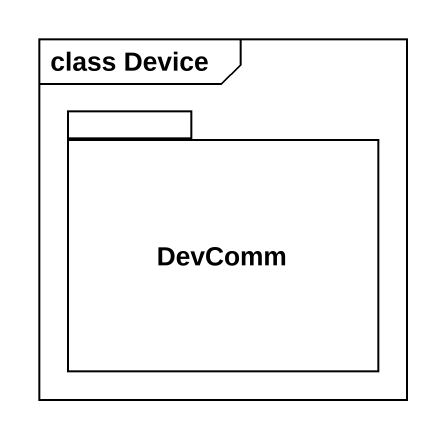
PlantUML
@startuml
mainframe class Device
package DevComm {
}
@enduml
